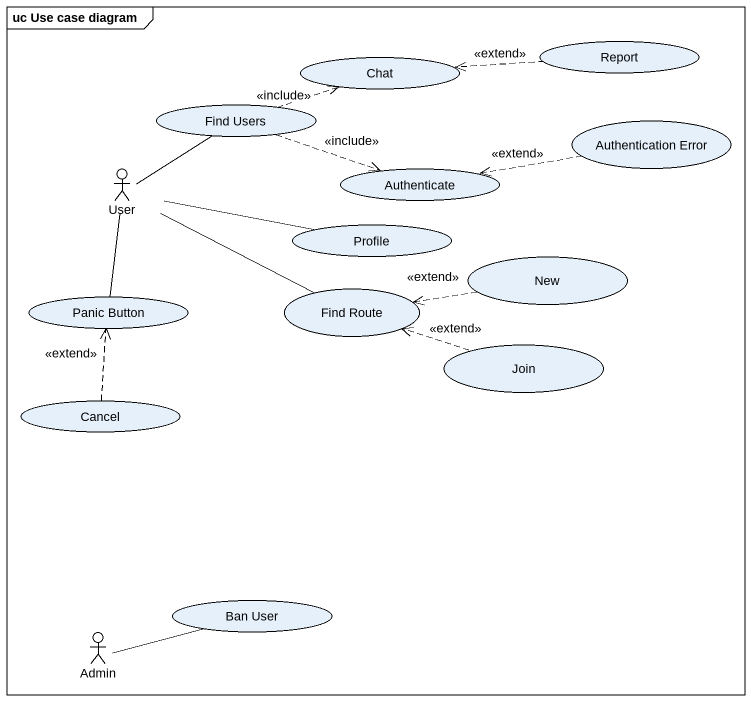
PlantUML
@startuml
mainframe uc Use case diagram
usecase Report
usecase Chat
usecase "Find Users" as Find_Users
usecase "Authentication Error" as Authentication_Error
actor User
usecase Authenticate
usecase Profile
usecase "Panic Button" as Panic_Button
usecase "Find Route" as Find_Route
usecase New
usecase Join
usecase Cancel
usecase "Ban User" as Ban_User
actor Admin
Report .left.> Chat : <<extend>>
Find_Users .right.> Chat : <<include>>
Find_Users .right.> Authenticate : <<include>>
Authentication_Error .left.> Authenticate : <<extend>>
User -up- Find_Users
User -right- Profile
User -- Panic_Button
User -right- Find_Route
New .left.> Find_Route : <<extend>>
Join .left.> Find_Route : <<extend>>
Cancel .up.> Panic_Button : <<extend>>
Admin -right- Ban_User
@enduml
